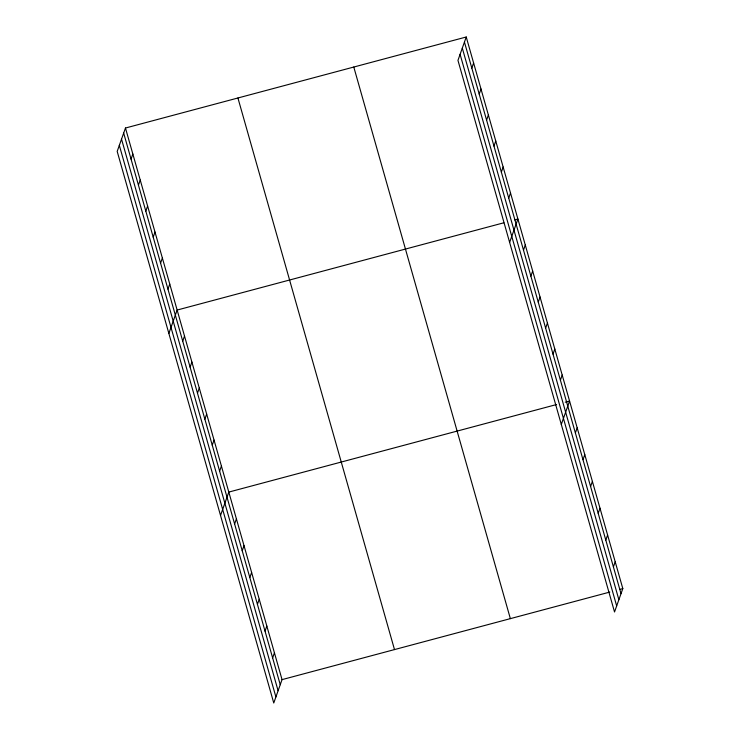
<?xml version="1.0" encoding="UTF-8"?>
<svg xmlns="http://www.w3.org/2000/svg" width="740" height="740" viewBox="0 0 740 740"><rect width="100%" height="100%" fill="white"/><g stroke="black" fill="none" stroke-linecap="round" stroke-linejoin="round"><path stroke-width="1.11" d="M125.467 128.029L117.188 151.404L273.763 703L282.042 679.625L125.467 128.029L466.237 37L622.812 588.596L614.533 611.971L457.958 60.375L466.237 37M131.054 159.109L132.849 154.031M138.435 185.111L140.23 180.033M145.817 211.113L147.612 206.044M153.199 237.114L154.993 232.046M160.58 263.125L162.375 258.047M167.962 289.127L169.756 284.049M168.859 333.435L177.138 310.051L503.848 222.786M182.725 341.131L184.519 336.062M190.106 367.142L191.901 362.064M197.488 393.144L199.282 388.065M204.869 419.145L206.663 414.067M212.241 445.147L214.045 440.078M219.623 471.158L221.427 466.08M220.529 515.456L228.808 492.082L556.6 404.521M234.617 523.948L236.412 518.87M242.221 550.745L244.015 545.667M249.824 577.533L251.618 572.455M257.428 604.321L259.222 599.252M265.031 631.118L266.825 626.04M471.824 68.08L473.618 63.002M272.635 657.906L274.438 652.828M479.205 94.082L481 89.004M486.587 120.084L488.382 115.015M493.969 146.095L495.763 141.016M501.35 172.096L503.145 167.018M508.732 198.098L510.526 193.02M509.629 242.406L517.908 219.031L514.661 219.891M523.495 250.111L525.289 245.032M530.876 276.113L532.671 271.034M538.248 302.114L540.052 297.036M545.63 328.116L547.434 323.038M553.011 354.118L554.815 349.049M560.393 380.129L562.197 375.05M561.299 424.427L569.578 401.052L565.249 402.209M575.387 432.918L577.182 427.85M582.99 459.716L584.785 454.638M590.594 486.504L592.389 481.426M598.198 513.301L599.992 508.223M605.801 540.089L607.596 535.011M613.404 566.877L615.208 561.808M282.042 679.625L609.834 592.065M619.565 589.466L622.812 588.596M464.443 42.078L621.008 593.674M462.306 48.119L618.871 599.715M460.095 54.335L616.67 605.93M353.785 67.035L510.36 618.64M237.919 97.985L394.494 649.581M123.672 133.108L280.238 684.704M121.536 139.138L278.101 690.735M119.325 145.364L275.9 696.96"/></g></svg>
